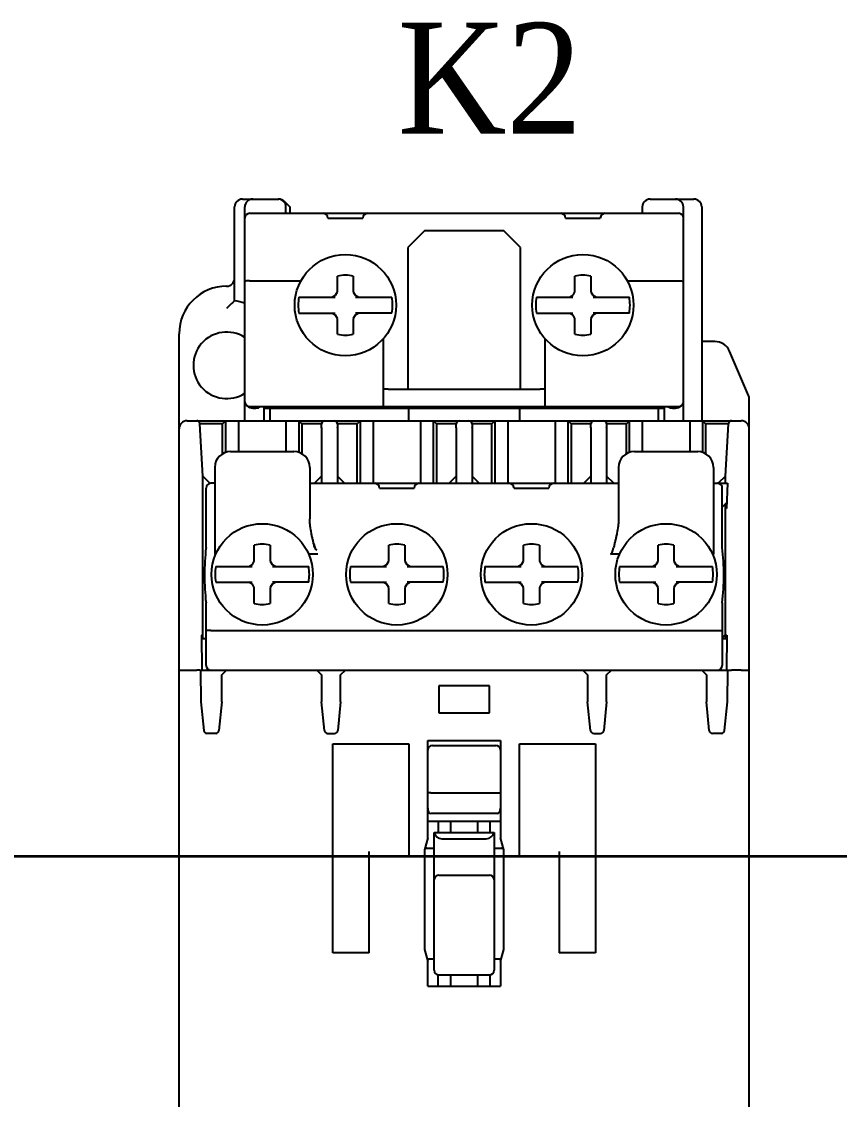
# Model space of a CAD drawing. Header units: millimetres. Extents: x 0 to 19090, y 0 to 12100.
# Drawn here: x 16996.7 to 17048.4, y 10679.5 to 10747.6 of the extents above; entities that cross this region are included whole.
import ezdxf

# ---------------------------------------------------------------- set-up
doc = ezdxf.new("R2010")
doc.units = ezdxf.units.MM
doc.header["$MEASUREMENT"] = 0
doc.layers.add('mang', color=4, linetype='Continuous')
doc.layers.add('NetDam', color=7, linetype='Continuous', lineweight=35)
doc.styles.add('HOATBF.shx', font='', dxfattribs={"width": 0.9})
doc.styles.get('HOATBF.shx').set_extended_font_data('.VnAvant')

msp = doc.modelspace()

# ---------------------------------------------------------------- linework, layer by layer
at = {"color": 7, "linetype": 'Continuous'}
for p, q in [((17010.692, 10736.375), (17012.985, 10736.375)), ((17013.339, 10736.229), (17013.692, 10735.875)), ((17036.442, 10736.375), (17039.192, 10736.375)), ((17010.192, 10729.944), (17010.192, 10735.875)), ((17010.842, 10722.375), (17010.842, 10735.875)), ((17011.142, 10735.475), (17038.242, 10735.475)), ((17013.442, 10735.475), (17013.442, 10735.875)), ((17013.692, 10735.875), (17013.692, 10735.475)), ((17035.942, 10735.875), (17035.942, 10735.475)), ((17038.542, 10722.375), (17038.542, 10735.875)), ((17039.692, 10735.875), (17039.692, 10722.375)), ((17016.092, 10735.175), (17018.292, 10735.175)), ((17031.092, 10735.175), (17033.292, 10735.175)), ((17022.192, 10734.375), (17021.142, 10733.325)), ((17027.192, 10734.375), (17022.192, 10734.375)), ((17028.242, 10733.325), (17027.192, 10734.375)), ((17021.142, 10733.325), (17021.142, 10724.375)), ((17028.242, 10724.375), (17028.242, 10733.325)), ((17016.692, 10730.508), (17016.692, 10731.508)), ((17017.692, 10731.508), (17017.692, 10730.508)), ((17031.692, 10730.508), (17031.692, 10731.508)), ((17032.692, 10731.508), (17032.692, 10730.508)), ((17011.142, 10731.206), (17014.382, 10731.206)), ((17035.002, 10731.206), (17038.242, 10731.206)), ((17014.259, 10730.175), (17016.549, 10730.175)), ((17016.359, 10730.175), (17016.57, 10730.297)), ((17016.57, 10730.297), (17016.692, 10730.508)), ((17017.692, 10730.508), (17017.814, 10730.297)), ((17017.814, 10730.297), (17018.025, 10730.175)), ((17017.836, 10730.175), (17020.126, 10730.175)), ((17029.259, 10730.175), (17031.549, 10730.175)), ((17031.359, 10730.175), (17031.57, 10730.297)), ((17031.57, 10730.297), (17031.692, 10730.508)), ((17032.692, 10730.508), (17032.814, 10730.297)), ((17032.814, 10730.297), (17033.025, 10730.175)), ((17032.836, 10730.175), (17035.126, 10730.175)), ((17014.259, 10729.175), (17016.549, 10729.175)), ((17016.57, 10729.053), (17016.359, 10729.175)), ((17016.692, 10728.842), (17016.57, 10729.053)), ((17016.692, 10727.842), (17016.692, 10728.842)), ((17017.814, 10729.053), (17017.692, 10728.842)), ((17017.692, 10728.842), (17017.692, 10727.842)), ((17018.025, 10729.175), (17017.814, 10729.053)), ((17020.126, 10729.175), (17017.836, 10729.175)), ((17021.142, 10728.725), (17021.192, 10728.725)), ((17029.259, 10729.175), (17031.549, 10729.175)), ((17031.57, 10729.053), (17031.359, 10729.175)), ((17031.692, 10728.842), (17031.57, 10729.053)), ((17031.692, 10727.842), (17031.692, 10728.842)), ((17032.814, 10729.053), (17032.692, 10728.842)), ((17032.692, 10728.842), (17032.692, 10727.842)), ((17033.025, 10729.175), (17032.814, 10729.053)), ((17035.126, 10729.175), (17032.836, 10729.175)), ((17006.692, 10661.875), (17006.692, 10727.875)), ((17019.592, 10723.275), (17019.592, 10727.558)), ((17029.792, 10727.558), (17029.792, 10723.275)), ((17040.533, 10727.375), (17039.692, 10727.375)), ((17042.652, 10723.969), (17041.452, 10726.769)), ((17019.892, 10724.375), (17029.492, 10724.375)), ((17011.142, 10723.275), (17038.242, 10723.275)), ((17011.342, 10723.175), (17011.542, 10723.175)), ((17012.042, 10723.275), (17012.042, 10722.375)), ((17012.042, 10723.175), (17037.342, 10723.175)), ((17012.442, 10722.375), (17012.442, 10723.175)), ((17013.442, 10723.275), (17013.442, 10723.175)), ((17013.642, 10723.275), (17013.642, 10723.175)), ((17015.642, 10723.275), (17015.642, 10723.175)), ((17017.242, 10723.275), (17017.242, 10723.175)), ((17021.192, 10722.375), (17021.192, 10723.275)), ((17028.192, 10723.275), (17028.192, 10722.375)), ((17032.142, 10723.175), (17032.142, 10723.275)), ((17033.742, 10723.275), (17033.742, 10723.175)), ((17035.742, 10723.275), (17035.742, 10723.175)), ((17035.942, 10723.175), (17035.942, 10723.275)), ((17036.942, 10723.175), (17036.942, 10722.375)), ((17037.342, 10722.375), (17037.342, 10723.275)), ((17037.842, 10723.175), (17038.042, 10723.175)), ((17042.692, 10661.875), (17042.692, 10723.772)), ((17007.192, 10722.375), (17042.192, 10722.375)), ((17008.192, 10718.875), (17008.003, 10722.186)), ((17009.442, 10722.175), (17008.004, 10722.175)), ((17009.442, 10722.175), (17009.642, 10722.375)), ((17009.442, 10720.291), (17009.442, 10722.175)), ((17009.642, 10720.377), (17009.642, 10722.375)), ((17010.442, 10722.375), (17010.442, 10720.425)), ((17013.442, 10722.375), (17013.442, 10720.425)), ((17014.242, 10722.375), (17014.242, 10720.377)), ((17014.242, 10722.375), (17014.442, 10722.175)), ((17014.442, 10722.175), (17014.442, 10720.291)), ((17015.692, 10722.175), (17014.442, 10722.175)), ((17015.692, 10721.938), (17015.692, 10722.175)), ((17015.692, 10721.935), (17015.692, 10718.425)), ((17016.692, 10722.175), (17016.692, 10721.938)), ((17017.942, 10722.175), (17016.692, 10722.175)), ((17016.692, 10721.935), (17016.692, 10718.425)), ((17017.942, 10722.175), (17018.142, 10722.375)), ((17017.942, 10718.425), (17017.942, 10722.175)), ((17018.142, 10718.425), (17018.142, 10722.375)), ((17018.942, 10722.375), (17018.942, 10718.425)), ((17021.942, 10722.375), (17021.942, 10718.425)), ((17022.742, 10722.375), (17022.742, 10718.425)), ((17022.742, 10722.375), (17022.942, 10722.175)), ((17022.942, 10722.175), (17022.942, 10718.425)), ((17024.192, 10722.175), (17022.942, 10722.175)), ((17024.192, 10721.938), (17024.192, 10722.175)), ((17024.192, 10721.935), (17024.192, 10718.425)), ((17025.192, 10722.175), (17025.192, 10721.938)), ((17026.442, 10722.175), (17025.192, 10722.175)), ((17025.192, 10721.935), (17025.192, 10718.425)), ((17026.442, 10722.175), (17026.642, 10722.375)), ((17026.442, 10718.425), (17026.442, 10722.175)), ((17026.642, 10718.425), (17026.642, 10722.375)), ((17027.442, 10722.375), (17027.442, 10718.425)), ((17030.442, 10722.375), (17030.442, 10718.425)), ((17031.242, 10722.375), (17031.242, 10718.425)), ((17031.242, 10722.375), (17031.442, 10722.175)), ((17031.442, 10722.175), (17031.442, 10718.425)), ((17032.692, 10722.175), (17031.442, 10722.175)), ((17032.692, 10721.938), (17032.692, 10722.175)), ((17032.692, 10721.935), (17032.692, 10718.425)), ((17033.692, 10722.175), (17033.692, 10721.938)), ((17034.942, 10722.175), (17033.692, 10722.175)), ((17033.692, 10721.935), (17033.692, 10718.425)), ((17034.942, 10722.175), (17035.142, 10722.375)), ((17034.942, 10720.291), (17034.942, 10722.175)), ((17035.142, 10720.377), (17035.142, 10722.375)), ((17035.942, 10722.375), (17035.942, 10720.425)), ((17038.942, 10722.375), (17038.942, 10720.425)), ((17039.742, 10722.375), (17039.742, 10720.377)), ((17039.742, 10722.375), (17039.942, 10722.175)), ((17039.942, 10722.175), (17039.942, 10720.291)), ((17041.381, 10722.175), (17039.942, 10722.175)), ((17041.192, 10718.875), (17041.382, 10722.186)), ((17009.942, 10720.425), (17013.942, 10720.425)), ((17035.442, 10720.425), (17039.442, 10720.425)), ((17008.942, 10719.425), (17008.942, 10713.942)), ((17014.942, 10719.425), (17014.942, 10716.179)), ((17034.442, 10719.425), (17034.442, 10716.179)), ((17040.442, 10719.425), (17040.442, 10713.942)), ((17008.192, 10708.625), (17008.192, 10718.875)), ((17008.646, 10718.421), (17008.192, 10718.875)), ((17008.942, 10718.425), (17008.692, 10718.425)), ((17014.942, 10718.425), (17034.442, 10718.425)), ((17015.692, 10718.875), (17015.242, 10718.425)), ((17017.142, 10718.425), (17016.692, 10718.875)), ((17024.192, 10718.875), (17023.742, 10718.425)), ((17025.642, 10718.425), (17025.192, 10718.875)), ((17032.692, 10718.875), (17032.242, 10718.425)), ((17034.142, 10718.425), (17033.692, 10718.875)), ((17040.442, 10718.425), (17040.692, 10718.425)), ((17041.192, 10718.875), (17040.742, 10718.425)), ((17040.805, 10718.425), (17041.322, 10718.425)), ((17041.192, 10718.425), (17041.192, 10718.875)), ((17041.322, 10718.425), (17041.264, 10716.825)), ((17008.392, 10714.375), (17008.392, 10718.125)), ((17019.342, 10718.125), (17021.542, 10718.125)), ((17027.842, 10718.125), (17030.042, 10718.125)), ((17040.992, 10714.375), (17040.992, 10718.125)), ((17040.992, 10716.925), (17041.278, 10717.211)), ((17041.192, 10708.625), (17041.192, 10717.125)), ((17041.193, 10716.825), (17041.204, 10717.137)), ((17041.264, 10716.825), (17041.193, 10716.825)), ((17011.442, 10713.508), (17011.442, 10714.508)), ((17012.442, 10714.508), (17012.442, 10713.508)), ((17019.942, 10713.508), (17019.942, 10714.508)), ((17020.942, 10714.508), (17020.942, 10713.508)), ((17028.442, 10713.508), (17028.442, 10714.508)), ((17029.442, 10714.508), (17029.442, 10713.508)), ((17036.942, 10713.508), (17036.942, 10714.508)), ((17037.942, 10714.508), (17037.942, 10713.508)), ((17008.942, 10713.992), (17009.026, 10713.992)), ((17015.442, 10713.942), (17014.859, 10713.942)), ((17034.526, 10713.942), (17033.942, 10713.942)), ((17040.359, 10713.992), (17040.442, 10713.992)), ((17009.009, 10713.175), (17011.299, 10713.175)), ((17011.109, 10713.175), (17011.32, 10713.297)), ((17011.32, 10713.297), (17011.442, 10713.508)), ((17012.442, 10713.508), (17012.564, 10713.297)), ((17012.564, 10713.297), (17012.775, 10713.175)), ((17012.586, 10713.175), (17014.876, 10713.175)), ((17017.509, 10713.175), (17019.799, 10713.175)), ((17019.609, 10713.175), (17019.82, 10713.297)), ((17019.82, 10713.297), (17019.942, 10713.508)), ((17020.942, 10713.508), (17021.064, 10713.297)), ((17021.064, 10713.297), (17021.275, 10713.175)), ((17021.086, 10713.175), (17023.376, 10713.175)), ((17026.009, 10713.175), (17028.299, 10713.175)), ((17028.109, 10713.175), (17028.32, 10713.297)), ((17028.32, 10713.297), (17028.442, 10713.508)), ((17029.442, 10713.508), (17029.564, 10713.297)), ((17029.564, 10713.297), (17029.775, 10713.175)), ((17029.586, 10713.175), (17031.876, 10713.175)), ((17034.509, 10713.175), (17036.799, 10713.175)), ((17036.609, 10713.175), (17036.82, 10713.297)), ((17036.82, 10713.297), (17036.942, 10713.508)), ((17037.942, 10713.508), (17038.064, 10713.297)), ((17038.064, 10713.297), (17038.275, 10713.175)), ((17038.086, 10713.175), (17040.376, 10713.175)), ((17009.009, 10712.175), (17011.299, 10712.175)), ((17011.32, 10712.053), (17011.109, 10712.175)), ((17011.442, 10711.842), (17011.32, 10712.053)), ((17011.442, 10710.842), (17011.442, 10711.842)), ((17012.564, 10712.053), (17012.442, 10711.842)), ((17012.442, 10711.842), (17012.442, 10710.842)), ((17012.775, 10712.175), (17012.564, 10712.053)), ((17014.876, 10712.175), (17012.586, 10712.175)), ((17017.509, 10712.175), (17019.799, 10712.175)), ((17019.82, 10712.053), (17019.609, 10712.175)), ((17019.942, 10711.842), (17019.82, 10712.053)), ((17019.942, 10710.842), (17019.942, 10711.842)), ((17021.064, 10712.053), (17020.942, 10711.842)), ((17020.942, 10711.842), (17020.942, 10710.842)), ((17021.275, 10712.175), (17021.064, 10712.053)), ((17023.376, 10712.175), (17021.086, 10712.175)), ((17026.009, 10712.175), (17028.299, 10712.175)), ((17028.32, 10712.053), (17028.109, 10712.175)), ((17028.442, 10711.842), (17028.32, 10712.053)), ((17028.442, 10710.842), (17028.442, 10711.842)), ((17029.564, 10712.053), (17029.442, 10711.842)), ((17029.442, 10711.842), (17029.442, 10710.842)), ((17029.775, 10712.175), (17029.564, 10712.053)), ((17031.876, 10712.175), (17029.586, 10712.175)), ((17034.509, 10712.175), (17036.799, 10712.175)), ((17036.82, 10712.053), (17036.609, 10712.175)), ((17036.942, 10711.842), (17036.82, 10712.053)), ((17036.942, 10710.842), (17036.942, 10711.842)), ((17038.064, 10712.053), (17037.942, 10711.842)), ((17037.942, 10711.842), (17037.942, 10710.842)), ((17038.275, 10712.175), (17038.064, 10712.053)), ((17040.376, 10712.175), (17038.086, 10712.175)), ((17008.392, 10706.925), (17008.392, 10710.875)), ((17040.992, 10710.875), (17040.992, 10706.925)), ((17008.109, 10708.825), (17008.12, 10706.625)), ((17008.192, 10708.825), (17008.109, 10708.825)), ((17008.692, 10709.125), (17040.692, 10709.125)), ((17040.992, 10708.675), (17041.192, 10708.875)), ((17041.192, 10708.825), (17041.275, 10708.825)), ((17041.275, 10708.825), (17041.264, 10706.625)), ((17008.11, 10708.625), (17008.392, 10708.625)), ((17040.992, 10708.625), (17041.274, 10708.625)), ((17007.192, 10706.625), (17007.803, 10706.625)), ((17008.049, 10706.625), (17008.059, 10704.625)), ((17008.049, 10706.625), (17041.335, 10706.625)), ((17009.392, 10706.325), (17009.692, 10706.625)), ((17009.392, 10704.625), (17009.392, 10706.325)), ((17015.392, 10706.625), (17015.692, 10706.325)), ((17015.692, 10706.325), (17015.692, 10704.625)), ((17016.892, 10706.325), (17017.192, 10706.625)), ((17016.892, 10704.625), (17016.892, 10706.325)), ((17032.192, 10706.625), (17032.492, 10706.325)), ((17032.492, 10706.325), (17032.492, 10704.625)), ((17033.692, 10706.325), (17033.992, 10706.625)), ((17033.692, 10704.625), (17033.692, 10706.325)), ((17039.692, 10706.625), (17039.992, 10706.325)), ((17039.992, 10706.325), (17039.992, 10704.625)), ((17041.325, 10704.625), (17041.335, 10706.625)), ((17042.192, 10706.625), (17041.581, 10706.625)), ((17023.092, 10705.625), (17023.092, 10703.925)), ((17026.292, 10705.625), (17023.092, 10705.625)), ((17026.292, 10703.925), (17026.292, 10705.625)), ((17008.059, 10704.625), (17008.013, 10704.625)), ((17008.059, 10704.625), (17008.251, 10702.804)), ((17009.392, 10704.625), (17009.21, 10702.805)), ((17015.874, 10702.805), (17015.692, 10704.625)), ((17016.892, 10704.625), (17016.71, 10702.805)), ((17032.674, 10702.805), (17032.492, 10704.625)), ((17033.692, 10704.625), (17033.51, 10702.805)), ((17040.174, 10702.805), (17039.992, 10704.625)), ((17041.134, 10702.804), (17041.325, 10704.625)), ((17041.372, 10704.625), (17041.325, 10704.625)), ((17023.092, 10703.925), (17026.292, 10703.925)), ((17009.011, 10702.625), (17008.35, 10702.625)), ((17016.073, 10702.625), (17016.511, 10702.625)), ((17022.392, 10696.025), (17022.392, 10702.175)), ((17022.392, 10702.175), (17026.992, 10702.175)), ((17026.992, 10702.175), (17026.992, 10696.025)), ((17032.873, 10702.625), (17033.311, 10702.625)), ((17041.035, 10702.625), (17040.373, 10702.625)), ((17016.392, 10688.775), (17016.392, 10701.975)), ((17016.392, 10701.975), (17021.192, 10701.975)), ((17021.192, 10701.975), (17021.192, 10694.875)), ((17022.692, 10701.875), (17026.692, 10701.875)), ((17028.192, 10694.875), (17028.192, 10701.975)), ((17028.192, 10701.975), (17032.992, 10701.975)), ((17032.992, 10701.975), (17032.992, 10688.775)), ((17022.592, 10698.875), (17026.792, 10698.875)), ((17026.792, 10697.575), (17022.592, 10697.575)), ((17026.992, 10697.075), (17022.392, 10697.075)), ((17023.042, 10697.075), (17023.042, 10696.375)), ((17023.842, 10696.375), (17023.842, 10697.075)), ((17025.542, 10697.075), (17025.542, 10696.375)), ((17026.342, 10696.375), (17026.342, 10697.075)), ((17022.392, 10696.025), (17022.192, 10695.275)), ((17022.792, 10687.675), (17022.792, 10696.375)), ((17022.792, 10696.375), (17026.592, 10696.375)), ((17023.292, 10695.975), (17026.092, 10695.975)), ((17026.592, 10696.375), (17026.592, 10687.675)), ((17027.192, 10695.275), (17026.992, 10696.025)), ((17022.192, 10695.275), (17022.192, 10688.975)), ((17022.219, 10695.375), (17022.742, 10695.375)), ((17022.242, 10695.462), (17022.242, 10695.375)), ((17022.342, 10695.375), (17022.245, 10695.472)), ((17026.642, 10695.375), (17027.166, 10695.375)), ((17027.042, 10695.375), (17027.14, 10695.472)), ((17027.142, 10695.462), (17027.142, 10695.375)), ((17027.192, 10688.975), (17027.192, 10695.275)), ((17018.692, 10688.775), (17018.692, 10695.175)), ((17021.192, 10694.875), (17018.692, 10694.875)), ((17030.692, 10694.875), (17028.192, 10694.875)), ((17030.692, 10695.175), (17030.692, 10688.775)), ((17023.092, 10693.675), (17026.292, 10693.675)), ((17018.692, 10688.775), (17016.392, 10688.775)), ((17022.192, 10688.975), (17022.392, 10688.225)), ((17026.992, 10688.225), (17027.192, 10688.975)), ((17032.992, 10688.775), (17030.692, 10688.775)), ((17022.742, 10688.375), (17022.352, 10688.375)), ((17022.392, 10686.675), (17022.392, 10688.225)), ((17027.032, 10688.375), (17026.642, 10688.375)), ((17026.992, 10688.225), (17026.992, 10686.675)), ((17023.042, 10686.675), (17023.042, 10687.379)), ((17023.042, 10687.375), (17026.342, 10687.375)), ((17023.842, 10686.675), (17023.842, 10687.375)), ((17025.542, 10687.375), (17025.542, 10686.675)), ((17026.342, 10686.675), (17026.342, 10687.379)), ((17022.392, 10686.675), (17026.992, 10686.675))]:
    msp.add_line(p, q, dxfattribs=at)
for centre in [(17017.192, 10729.675), (17032.192, 10729.675), (17011.942, 10712.675), (17020.442, 10712.675), (17028.942, 10712.675), (17037.442, 10712.675)]:
    msp.add_circle(centre, 3.2, dxfattribs=at)
for centre, radius, start, end in [((17010.692, 10735.875), 0.5, 90, 180), ((17011.342, 10735.875), 0.5, 90, 180), ((17012.942, 10735.875), 0.5, 0, 90), ((17012.985, 10735.875), 0.5, 45, 90), ((17036.442, 10735.875), 0.5, 90, 180), ((17038.042, 10735.875), 0.5, 0, 90), ((17039.192, 10735.875), 0.5, 0, 90), ((17011.142, 10735.175), 0.3, 90, 180), ((17015.792, 10735.175), 0.3, 0, 90), ((17018.592, 10735.175), 0.3, 90, 180), ((17030.792, 10735.175), 0.3, 0, 90), ((17033.592, 10735.175), 0.3, 90, 180), ((17038.242, 10735.175), 0.3, 0, 90), ((17009.692, 10731.375), 0.5, 270, 359.99999), ((17017.192, 10729.675), 1.9, 74.74248, 105.25752), ((17032.192, 10729.675), 1.9, 74.74248, 105.25752), ((17009.692, 10727.875), 3, 90, 180), ((17017.704, 10721.442), 11.345, 131.45988, 134.92389), ((17009.692, 10725.875), 4.1, 73.70876, 82.99527), ((17017.192, 10729.675), 2.976, 170.32743, 189.67257), ((17017.192, 10729.675), 2.976, 350.32743, 9.67257), ((17032.192, 10729.675), 2.976, 170.32743, 189.67257), ((17032.192, 10729.675), 2.976, 350.32743, 9.67257), ((17009.692, 10725.875), 2.1, 56.76499, 303.23501), ((17017.192, 10729.675), 1.9, 254.74248, 285.25752), ((17032.192, 10729.675), 1.9, 254.74248, 285.25752), ((17040.533, 10726.375), 1, 23.19859, 90), ((17042.192, 10723.772), 0.5, 0, 23.19859), ((17011.142, 10723.575), 0.3, 180, 270), ((17011.342, 10723.675), 0.5, 226.6856, 270), ((17011.542, 10723.675), 0.5, 270, 306.7506), ((17017.242, 10723.675), 0.5, 270, 306.82949), ((17032.142, 10723.675), 0.5, 233.17025, 270), ((17037.842, 10723.675), 0.5, 233.2494, 270), ((17038.042, 10723.675), 0.5, 270, 313.3144), ((17038.242, 10723.575), 0.3, 270, 0), ((17007.192, 10721.875), 0.5, 90, 180), ((17007.803, 10722.175), 0.2, 3.27049, 90), ((17015.892, 10722.175), 0.2, 90, 180), ((17015.883, 10721.935), 0.19, 178.95677, 180.0273), ((17016.492, 10722.175), 0.2, 0, 90), ((17016.502, 10721.935), 0.19, 359.9727, 1.04323), ((17024.392, 10722.175), 0.2, 90, 180), ((17024.383, 10721.935), 0.19, 178.95677, 180.0273), ((17024.992, 10722.175), 0.2, 0, 90), ((17025.002, 10721.935), 0.19, 359.9727, 1.04323), ((17032.892, 10722.175), 0.2, 90, 180), ((17032.883, 10721.935), 0.19, 178.95677, 180.0273), ((17033.492, 10722.175), 0.2, 0, 90), ((17033.502, 10721.935), 0.19, 359.9727, 1.04323), ((17041.581, 10722.175), 0.2, 90.00002, 176.72951), ((17042.192, 10721.875), 0.5, 0, 90), ((17009.942, 10719.425), 1, 90, 180), ((17013.942, 10719.425), 1, 0, 90), ((17035.442, 10719.425), 1, 90, 180), ((17039.442, 10719.425), 1, 0, 90), ((17008.692, 10718.125), 0.3, 90, 180), ((17019.042, 10718.125), 0.3, 0, 90), ((17021.842, 10718.125), 0.3, 90, 180), ((17027.542, 10718.125), 0.3, 0, 90), ((17030.342, 10718.125), 0.3, 90, 180), ((17040.7, 10718.145), 0.278, 67.91859, 91.63944), ((17040.692, 10718.125), 0.3, 0, 67.96842), ((17023.655, 10712.625), 15.363, 173.45849, 186.54097), ((17011.942, 10712.675), 1.9, 74.74248, 105.25752), ((17020.442, 10712.675), 1.9, 74.74248, 105.25752), ((17028.942, 10712.675), 1.9, 74.74248, 105.25752), ((17037.442, 10712.675), 1.9, 74.74248, 105.25752), ((17025.73, 10712.625), 15.363, 353.45903, 6.54151), ((17011.942, 10712.675), 2.976, 170.32743, 189.67257), ((17011.942, 10712.675), 2.976, 350.32743, 9.67257), ((17020.442, 10712.675), 2.976, 170.32743, 189.67257), ((17020.442, 10712.675), 2.976, 350.32743, 9.67257), ((17028.942, 10712.675), 2.976, 170.32743, 189.67257), ((17028.942, 10712.675), 2.976, 350.32743, 9.67257), ((17037.442, 10712.675), 2.976, 170.32743, 189.67257), ((17037.442, 10712.675), 2.976, 350.32743, 9.67257), ((17011.942, 10712.675), 1.9, 254.74248, 285.25752), ((17020.442, 10712.675), 1.9, 254.74248, 285.25752), ((17028.942, 10712.675), 1.9, 254.74248, 285.25752), ((17037.442, 10712.675), 1.9, 254.74248, 285.25752), ((17008.692, 10706.925), 0.3, 180, 270), ((17040.692, 10706.925), 0.3, 270, 0), ((17009.011, 10702.825), 0.2, 270, 354.28941), ((17016.073, 10702.825), 0.2, 185.71059, 270), ((17016.511, 10702.825), 0.2, 270, 354.28941), ((17032.873, 10702.825), 0.2, 185.71059, 270), ((17033.311, 10702.825), 0.2, 270, 354.28941), ((17040.373, 10702.825), 0.2, 185.71059, 270), ((17022.692, 10701.575), 0.3, 90, 180), ((17026.692, 10701.575), 0.3, 0, 90), ((17022.742, 10695.675), 0.3, 269.99991, 279.58965), ((17026.642, 10695.675), 0.3, 260.41101, 270.00008), ((17023.092, 10693.375), 0.3, 90, 180), ((17026.292, 10693.375), 0.3, 0, 90), ((17022.742, 10688.075), 0.3, 80.41101, 90.00008), ((17026.642, 10688.075), 0.3, 89.99991, 99.60256), ((17023.092, 10687.675), 0.3, 180, 270), ((17026.292, 10687.675), 0.3, 270, 0)]:
    msp.add_arc(centre, radius, start, end, dxfattribs=at)
for centre, major_axis, ratio, start_param, end_param in [((17040.805, 10716.425), (2.8, 0), 0.714286, 1.570796, 1.610998), ((17015.442, 10719.679), (0.059, 5.467), 0.091445, -3.52854, -3.141593), ((17033.942, 10719.679), (0, 5.737), 0.087156, -3.141593, -2.754645), ((17008.45, 10702.825), (0.2, 0), 0.998384, 3.246183, 4.712389), ((17040.935, 10702.825), (-0.2, 0), 0.998384, 7.853982, 9.320187), ((17022.592, 10697.908), (0, 0.333), 0.6, -4.712389, -3.141593), ((17026.792, 10697.908), (0, 0.333), 0.6, -3.141593, -1.570796), ((17023.292, 10696.475), (0.5, 0), 1, -2.940235, -1.570796), ((17026.092, 10696.475), (0.5, 0), 1, -1.570796, -0.201358)]:
    msp.add_ellipse(centre, major_axis=major_axis, ratio=ratio, start_param=start_param, end_param=end_param, dxfattribs=at)
for points, knots in [([(17011.142, 10731.206), (17011.123, 10731.206), (17011.085, 10731.205), (17011.029, 10731.205), (17010.978, 10731.203), (17010.933, 10731.201), (17010.9, 10731.199), (17010.879, 10731.197), (17010.866, 10731.195), (17010.856, 10731.194), (17010.849, 10731.192), (17010.845, 10731.191), (17010.842, 10731.189), (17010.842, 10731.188)], [0, 0, 0, 0, 0.194101, 0.380719, 0.552715, 0.703498, 0.827352, 0.87769, 0.919663, 0.952917, 0.977218, 0.992576, 1, 1, 1, 1]), ([(17038.242, 10731.206), (17038.262, 10731.206), (17038.3, 10731.205), (17038.356, 10731.205), (17038.407, 10731.203), (17038.452, 10731.201), (17038.485, 10731.199), (17038.506, 10731.197), (17038.519, 10731.195), (17038.529, 10731.194), (17038.536, 10731.192), (17038.54, 10731.191), (17038.542, 10731.189), (17038.542, 10731.188)], [0, 0, 0, 0, 0.194101, 0.380719, 0.552715, 0.703498, 0.827352, 0.87769, 0.919663, 0.952917, 0.977218, 0.992576, 1, 1, 1, 1]), ([(17019.892, 10724.375), (17019.873, 10724.375), (17019.835, 10724.375), (17019.779, 10724.374), (17019.728, 10724.372), (17019.683, 10724.37), (17019.65, 10724.368), (17019.629, 10724.366), (17019.616, 10724.364), (17019.606, 10724.363), (17019.599, 10724.361), (17019.595, 10724.36), (17019.592, 10724.358), (17019.592, 10724.357)], [0, 0, 0, 0, 0.194101, 0.380719, 0.552715, 0.703498, 0.827352, 0.87769, 0.919663, 0.952917, 0.977218, 0.992576, 1, 1, 1, 1]), ([(17029.792, 10724.357), (17029.792, 10724.358), (17029.79, 10724.36), (17029.786, 10724.361), (17029.779, 10724.363), (17029.769, 10724.364), (17029.756, 10724.366), (17029.735, 10724.368), (17029.702, 10724.37), (17029.657, 10724.372), (17029.606, 10724.374), (17029.55, 10724.375), (17029.512, 10724.375), (17029.492, 10724.375)], [0, 0, 0, 0, 0.007424, 0.022782, 0.047083, 0.080337, 0.12231, 0.172648, 0.296502, 0.447285, 0.619281, 0.805899, 1, 1, 1, 1]), ([(17015.254, 10714.366), (17015.238, 10714.441), (17015.203, 10714.591), (17015.148, 10714.815), (17015.095, 10715.039), (17015.03, 10715.34), (17014.979, 10715.643), (17014.948, 10715.949), (17014.942, 10716.102), (17014.942, 10716.179)], [0, 0, 0, 0, 0.125, 0.250008, 0.375007, 0.500012, 0.749983, 0.874994, 1, 1, 1, 1]), ([(17034.442, 10716.179), (17034.442, 10716.102), (17034.436, 10715.949), (17034.406, 10715.643), (17034.354, 10715.34), (17034.29, 10715.039), (17034.237, 10714.815), (17034.182, 10714.591), (17034.147, 10714.441), (17034.131, 10714.366)], [0, 0, 0, 0, 0.125006, 0.250017, 0.499988, 0.624993, 0.749992, 0.875, 1, 1, 1, 1]), ([(17040.992, 10714.375), (17040.992, 10714.376), (17040.991, 10714.378), (17040.989, 10714.379), (17040.987, 10714.38)], [0, 0, 0, 0, 0.389095, 1, 1, 1, 1]), ([(17008.692, 10709.125), (17008.673, 10709.125), (17008.634, 10709.125), (17008.579, 10709.125), (17008.535, 10709.125), (17008.502, 10709.124), (17008.481, 10709.124), (17008.461, 10709.124), (17008.444, 10709.124), (17008.429, 10709.123), (17008.418, 10709.123), (17008.41, 10709.123), (17008.405, 10709.123), (17008.402, 10709.123), (17008.398, 10709.123), (17008.396, 10709.123), (17008.394, 10709.122), (17008.393, 10709.122), (17008.392, 10709.122), (17008.392, 10709.122)], [0, 0, 0, 0, 0.195342, 0.383101, 0.556044, 0.634844, 0.707507, 0.773336, 0.831705, 0.882061, 0.923926, 0.94155, 0.956909, 0.969969, 0.9807, 0.989079, 0.995084, 0.998713, 1, 1, 1, 1]), ([(17040.692, 10709.125), (17040.712, 10709.125), (17040.75, 10709.125), (17040.806, 10709.125), (17040.85, 10709.125), (17040.882, 10709.124), (17040.904, 10709.124), (17040.924, 10709.124), (17040.941, 10709.124), (17040.956, 10709.123), (17040.967, 10709.123), (17040.975, 10709.123), (17040.979, 10709.123), (17040.983, 10709.123), (17040.986, 10709.123), (17040.989, 10709.123), (17040.991, 10709.122), (17040.992, 10709.122), (17040.992, 10709.122), (17040.992, 10709.122)], [0, 0, 0, 0, 0.195342, 0.383101, 0.556044, 0.634844, 0.707507, 0.773336, 0.831705, 0.882061, 0.923926, 0.94155, 0.956909, 0.969969, 0.9807, 0.989079, 0.995084, 0.998713, 1, 1, 1, 1]), ([(17006.692, 10706.603), (17006.692, 10706.604), (17006.693, 10706.605), (17006.696, 10706.606), (17006.703, 10706.608), (17006.715, 10706.61), (17006.732, 10706.612), (17006.753, 10706.614), (17006.778, 10706.615), (17006.807, 10706.617), (17006.853, 10706.619), (17006.918, 10706.622), (17007.003, 10706.623), (17007.096, 10706.625), (17007.16, 10706.625), (17007.192, 10706.625)], [0, 0, 0, 0, 0.002447, 0.006624, 0.021566, 0.04566, 0.078817, 0.120769, 0.171139, 0.229457, 0.295173, 0.446233, 0.618555, 0.805535, 1, 1, 1, 1]), ([(17008.003, 10706.617), (17008.003, 10706.618), (17008.001, 10706.618), (17007.997, 10706.619), (17007.991, 10706.62), (17007.984, 10706.62), (17007.976, 10706.621), (17007.961, 10706.622), (17007.939, 10706.623), (17007.91, 10706.624), (17007.876, 10706.625), (17007.841, 10706.625), (17007.816, 10706.625), (17007.803, 10706.625)], [0, 0, 0, 0, 0.010653, 0.029747, 0.057354, 0.093302, 0.137301, 0.188976, 0.313489, 0.46246, 0.630608, 0.811939, 1, 1, 1, 1]), ([(17041.382, 10706.617), (17041.382, 10706.618), (17041.384, 10706.618), (17041.388, 10706.619), (17041.393, 10706.62), (17041.4, 10706.62), (17041.409, 10706.621), (17041.424, 10706.622), (17041.446, 10706.623), (17041.475, 10706.624), (17041.508, 10706.625), (17041.544, 10706.625), (17041.569, 10706.625), (17041.581, 10706.625)], [0, 0, 0, 0, 0.010653, 0.029747, 0.057353, 0.093299, 0.137297, 0.18897, 0.313478, 0.462446, 0.630594, 0.811929, 1, 1, 1, 1]), ([(17042.192, 10706.625), (17042.225, 10706.625), (17042.289, 10706.625), (17042.381, 10706.623), (17042.467, 10706.622), (17042.532, 10706.619), (17042.578, 10706.617), (17042.607, 10706.615), (17042.632, 10706.614), (17042.653, 10706.612), (17042.669, 10706.61), (17042.681, 10706.608), (17042.688, 10706.606), (17042.692, 10706.605), (17042.692, 10706.604), (17042.692, 10706.603)], [0, 0, 0, 0, 0.194465, 0.381445, 0.553767, 0.704827, 0.770543, 0.828861, 0.879231, 0.921183, 0.95434, 0.978434, 0.993376, 0.997553, 1, 1, 1, 1]), ([(17022.592, 10698.875), (17022.579, 10698.875), (17022.554, 10698.875), (17022.517, 10698.874), (17022.483, 10698.872), (17022.453, 10698.87), (17022.428, 10698.868), (17022.41, 10698.865), (17022.399, 10698.863), (17022.394, 10698.861), (17022.392, 10698.859), (17022.392, 10698.858)], [0, 0, 0, 0, 0.193279, 0.3791, 0.550354, 0.700519, 0.823977, 0.916257, 0.974429, 0.99069, 1, 1, 1, 1]), ([(17026.792, 10698.875), (17026.805, 10698.875), (17026.831, 10698.875), (17026.868, 10698.874), (17026.902, 10698.872), (17026.932, 10698.87), (17026.957, 10698.868), (17026.975, 10698.865), (17026.986, 10698.863), (17026.991, 10698.861), (17026.992, 10698.859), (17026.992, 10698.858)], [0, 0, 0, 0, 0.193279, 0.3791, 0.550354, 0.700519, 0.823977, 0.916257, 0.974429, 0.99069, 1, 1, 1, 1])]:
    msp.add_open_spline(points, degree=3, knots=knots, dxfattribs=at)
at = {"layer": 'NetDam', "color": 0}
msp.add_line((16945.092, 10694.875), (17475.092, 10694.875), dxfattribs=at)

# ---------------------------------------------------------------- texts
at = {"layer": 'mang', "color": 0, "insert": (17020.497, 10747.508), "char_height": 7, "width": 21.32394, "attachment_point": 1, "style": 'HOATBF.shx'}
msp.add_mtext('{\\fTimes New Roman|b0|i0|c0|p18;\\C1;K2}', dxfattribs=at)

doc.saveas('drawing.dxf')
